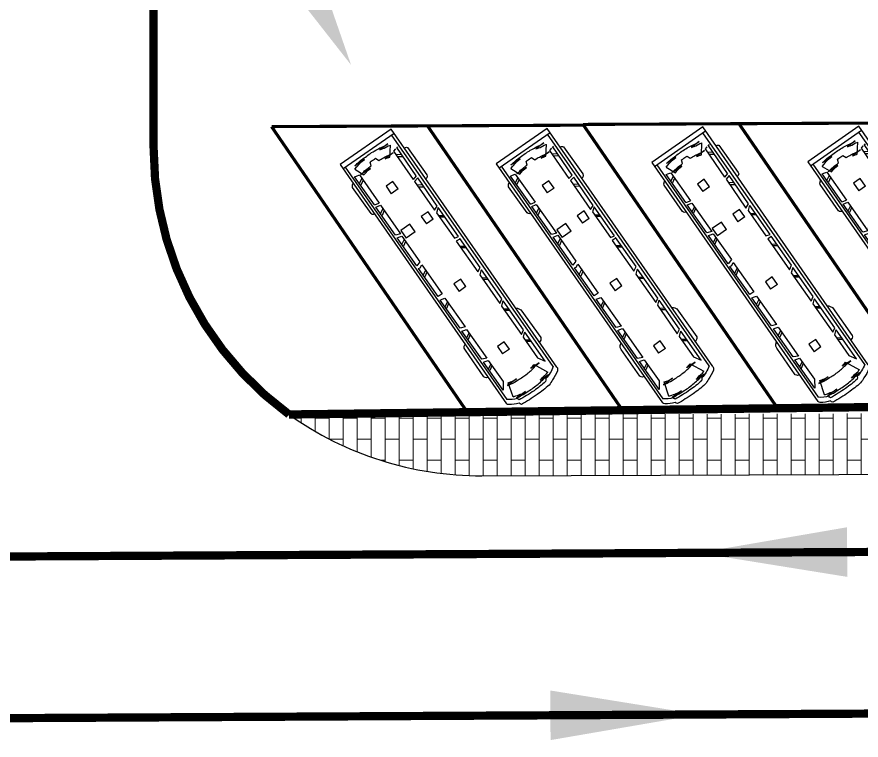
# Model space of a CAD drawing. Header units: millimetres. Extents: x -257704 to 345913, y -114363 to 98547.
# Drawn here: x 191869 to 212293, y -16424 to 1064 of the extents above; entities that cross this region are included whole.
import ezdxf

# ---------------------------------------------------------------- set-up
doc = ezdxf.new("R2010")
doc.units = ezdxf.units.MM
doc.header["$LTSCALE"] = 100
doc.header["$MEASUREMENT"] = 0
for name, color, linetype in [('01-BXAS-mat bang tong the san duong$0$A-FUR', 252, 'Continuous'), ('H_DanDuong', 1, 'Continuous'), ('H_Ranh', 6, 'Continuous'), ('VACH SON PHAN LAN', 7, 'Continuous')]:
    doc.layers.add(name, color=color, linetype=linetype)
doc.layers.add('2', color=2, linetype='Continuous', lineweight=18)
doc.layers.add('ARC_HATCH', color=8, linetype='Continuous', lineweight=0)

# ---------------------------------------------------------------- blocks, each defined once
blk = doc.blocks.new('muitenH')
at = {"layer": '2'}
blk.add_solid([(1.800000000000001, -0.2999999999999998), (0, 0), (1.800000000000001, 0.3000000000000003)], dxfattribs=at)
blk = doc.blocks.new('XE')
at = {"layer": '01-BXAS-mat bang tong the san duong$0$A-FUR'}
for p, q in [((610774.0994550973, 1198014.773549989, -5.212088733334792e-06), (610768.2489066847, 1198004.641243504, -5.212132499340223e-06)), ((610774.097405405, 1198014.549811596, -5.212089758352139e-06), (610768.409589322, 1198004.699334048, -5.212132307011172e-06)), ((610774.0020555692, 1198014.604868046, -5.212089461948245e-06), (610776.1659420816, 1198013.35649052, -5.212096183623361e-06)), ((610776.2635292388, 1198013.525064123, -5.212095455593171e-06), (610774.0994550973, 1198014.773549989, -5.212088733334792e-06)), ((610774.1788715214, 1198014.163248725, -5.212091568494761e-06), (610774.131535417, 1198013.738450954, -5.21209349460903e-06)), ((610774.1788715214, 1198014.163248725, -5.212091568494761e-06), (610774.2987727704, 1198014.132518597, -5.212091568494761e-06)), ((610774.308536293, 1198014.219721894, -5.212091369288245e-06), (610774.366740713, 1198014.198584395, -5.212091369288245e-06)), ((610774.308536293, 1198014.219721894, -5.212091369288245e-06), (610774.308536293, 1198014.219721894, -5.212091369288245e-06)), ((610774.6947033032, 1198013.984887658, -5.212092624088512e-06), (610774.308536293, 1198014.219721894, -5.212091369288245e-06)), ((610774.366740713, 1198014.198584395, -5.212091493037571e-06), (610774.4246284645, 1198014.177168576, -5.212091493037571e-06)), ((610774.366740713, 1198014.198584395, -5.212091493037571e-06), (610774.366740713, 1198014.198584395, -5.212091493037571e-06)), ((610774.4246284645, 1198014.177168576, -5.212091617917215e-06), (610774.4837928895, 1198014.150532315, -5.212091617917215e-06)), ((610774.4246284645, 1198014.177168576, -5.212091617917215e-06), (610774.4246284645, 1198014.177168576, -5.212091617917215e-06)), ((610772.8447803913, 1198012.817557183, -5.212097124429398e-06), (610773.4795715855, 1198013.933788709, -5.212092298434027e-06)), ((610773.2218600675, 1198012.84332067, -5.212097180059997e-06), (610773.9046421808, 1198014.043179434, -5.212091992704096e-06)), ((610774.0488024035, 1198013.902882499, -5.21209270247522e-06), (610773.3673867765, 1198012.707031677, -5.212097872082247e-06)), ((610773.4795715855, 1198013.933788709, -5.212092298434027e-06), (610773.5295488668, 1198013.968028382, -5.212092298434027e-06)), ((610773.5295488668, 1198013.968028382, -5.212092164457655e-06), (610773.5707915628, 1198013.977316058, -5.212092164457655e-06)), ((610773.5707915628, 1198013.977316058, -5.212092140874552e-06), (610773.644064742, 1198013.984879539, -5.212092140874552e-06)), ((610773.9046421808, 1198014.043179434, -5.212091992704096e-06), (610773.9614534015, 1198013.989974465, -5.212091992704096e-06)), ((610773.9614534015, 1198013.989974465, -5.212092262858139e-06), (610774.0488024035, 1198013.902882499, -5.212092262858139e-06)), ((610774.0867791421, 1198013.853903027, -5.212092944573545e-06), (610774.1372677675, 1198013.835413685, -5.212092944573545e-06)), ((610774.0867791421, 1198013.853903027, -5.212092944573545e-06), (610774.0867791421, 1198013.853903027, -5.212092944573545e-06)), ((610774.4789347396, 1198013.613723893, -5.212094226642794e-06), (610774.0867791421, 1198013.853903027, -5.212092944573545e-06)), ((610774.1372677675, 1198013.835413685, -5.212093052623953e-06), (610774.1878235614, 1198013.817039506, -5.212093052623953e-06)), ((610774.2987727704, 1198014.132518597, -5.21209176466333e-06), (610774.3584740718, 1198014.114212175, -5.21209176466333e-06)), ((610774.2987727704, 1198014.132518597, -5.21209176466333e-06), (610774.2987727704, 1198014.132518597, -5.21209176466333e-06)), ((610774.3584740718, 1198014.114212175, -5.212091876120442e-06), (610774.4201712547, 1198014.099063145, -5.212091876120442e-06)), ((610774.3584740718, 1198014.114212175, -5.212091876120442e-06), (610774.3584740718, 1198014.114212175, -5.212091876120442e-06)), ((610774.4201712547, 1198014.099063145, -5.212091974018966e-06), (610774.4794119046, 1198014.081025397, -5.212091974018966e-06)), ((610774.4201712547, 1198014.099063145, -5.212091974018966e-06), (610774.4201712547, 1198014.099063145, -5.212091974018966e-06)), ((610774.4794119046, 1198014.081025397, -5.212092084031779e-06), (610774.4794119046, 1198014.081025397, -5.212092084031779e-06)), ((610774.4794119046, 1198014.081025397, -5.212092084031779e-06), (610774.5392283689, 1198014.062651807, -5.212092084031779e-06)), ((610774.4837928895, 1198014.150532315, -5.212091767323747e-06), (610774.4837928895, 1198014.150532315, -5.212091767323747e-06)), ((610774.4837928895, 1198014.150532315, -5.212091767323747e-06), (610774.5401837595, 1198014.126285419, -5.212091767323747e-06)), ((610774.5392283689, 1198014.062651807, -5.212092195849966e-06), (610774.6947033032, 1198013.984887658, -5.212092195849966e-06)), ((610774.5401837595, 1198014.126285419, -5.212091904495605e-06), (610774.5956629725, 1198014.101798551, -5.212091904495605e-06)), ((610774.5956629725, 1198014.101798551, -5.212092042347743e-06), (610774.7508697044, 1198014.016165215, -5.212092042347743e-06)), ((610774.5956629725, 1198014.101798551, -5.212092042347743e-06), (610774.5956629725, 1198014.101798551, -5.212092042347743e-06)), ((610774.6947033032, 1198013.984887658, -5.212092624088512e-06), (610774.6947033032, 1198013.984887658, -5.212092624088512e-06)), ((610774.7508697044, 1198014.016165215, -5.212092506547185e-06), (610774.8053798559, 1198013.988693759, -5.212092506547185e-06)), ((610774.7508697044, 1198014.016165215, -5.212092506547185e-06), (610774.7508697044, 1198014.016165215, -5.212092506547185e-06)), ((610774.8053798559, 1198013.988693759, -5.212092657638706e-06), (610774.8629994052, 1198013.959408753, -5.212092657638706e-06)), ((610774.8053798559, 1198013.988693759, -5.212092657638706e-06), (610774.8053798559, 1198013.988693759, -5.212092657638706e-06)), ((610774.8629994052, 1198013.959408753, -5.212092818479247e-06), (610774.9155136753, 1198013.928779905, -5.212092818479247e-06)), ((610774.8629994052, 1198013.959408753, -5.212092818479247e-06), (610774.8629994052, 1198013.959408753, -5.212092818479247e-06)), ((610774.9155136753, 1198013.928779905, -5.212092983129356e-06), (610774.9692945015, 1198013.901116472, -5.212092983129356e-06)), ((610774.9155136753, 1198013.928779905, -5.212092983129356e-06), (610774.9155136753, 1198013.928779905, -5.212092983129356e-06)), ((610774.9692945015, 1198013.901116472, -5.2120931347651e-06), (610774.9692945015, 1198013.901116472, -5.2120931347651e-06)), ((610774.9692945015, 1198013.901116472, -5.2120931347651e-06), (610775.0196209128, 1198013.868059558, -5.2120931347651e-06)), ((610775.0196209128, 1198013.868059558, -5.212093309540974e-06), (610775.072250346, 1198013.837363542, -5.212093309540974e-06)), ((610775.072250346, 1198013.837363542, -5.212093474552157e-06), (610775.1261084581, 1198013.801629415, -5.212093474552157e-06)), ((610775.072250346, 1198013.837363542, -5.212093474552157e-06), (610775.072250346, 1198013.837363542, -5.212093474552157e-06)), ((610770.4455600331, 1198003.431813425, -5.212139057520153e-06), (610776.2635292388, 1198013.525064123, -5.212095455593171e-06)), ((610773.9189286854, 1198013.677825521, -5.212093674633662e-06), (610773.7072303715, 1198013.669074017, -5.212093674633662e-06)), ((610773.7399667458, 1198013.749716793, -5.212093262501897e-06), (610773.9593530477, 1198013.748545485, -5.212093262501897e-06)), ((610774.131535417, 1198013.738450954, -5.21209349460903e-06), (610774.2240956604, 1198013.714561428, -5.21209349460903e-06)), ((610774.1878235614, 1198013.817039506, -5.21209316017723e-06), (610774.2380435126, 1198013.798089513, -5.21209316017723e-06)), ((610774.1878235614, 1198013.817039506, -5.21209316017723e-06), (610774.1878235614, 1198013.817039506, -5.21209316017723e-06)), ((610774.2240956604, 1198013.714561428, -5.212093646810133e-06), (610774.2761963301, 1198013.698835995, -5.212093646810133e-06)), ((610774.2240956604, 1198013.714561428, -5.212093646810133e-06), (610774.2240956604, 1198013.714561428, -5.212093646810133e-06)), ((610774.2380435126, 1198013.798089513, -5.212093270216161e-06), (610774.2884841436, 1198013.779782502, -5.212093270216161e-06)), ((610774.2380435126, 1198013.798089513, -5.212093270216161e-06), (610774.2380435126, 1198013.798089513, -5.212093270216161e-06)), ((610774.2761963301, 1198013.698835995, -5.212093742929402e-06), (610774.3296403701, 1198013.685413819, -5.212093742929402e-06)), ((610774.2884841436, 1198013.779782502, -5.212093377408364e-06), (610774.2884841436, 1198013.779782502, -5.212093377408364e-06)), ((610774.2884841436, 1198013.779782502, -5.212093377408364e-06), (610774.3401246335, 1198013.756917207, -5.212093377408364e-06)), ((610774.3296403701, 1198013.685413819, -5.212093829106054e-06), (610774.3296403701, 1198013.685413819, -5.212093829106054e-06)), ((610774.3296403701, 1198013.685413819, -5.212093829106054e-06), (610774.4789347396, 1198013.613723893, -5.212093829106054e-06)), ((610774.3401246335, 1198013.756917207, -5.212093506055706e-06), (610774.3883390574, 1198013.735587143, -5.212093506055706e-06)), ((610774.3883390574, 1198013.735587143, -5.212093626084347e-06), (610774.5348699897, 1198013.658100725, -5.212093626084347e-06)), ((610774.3883390574, 1198013.735587143, -5.212093626084347e-06), (610774.3883390574, 1198013.735587143, -5.212093626084347e-06)), ((610774.4789347396, 1198013.613723893, -5.212094226642794e-06), (610774.4789347396, 1198013.613723893, -5.212094226642794e-06)), ((610774.5348699897, 1198013.658100725, -5.212094048927665e-06), (610774.5348699897, 1198013.658100725, -5.212094048927665e-06)), ((610774.5348699897, 1198013.658100725, -5.212094048927665e-06), (610774.5848984352, 1198013.632471521, -5.212094048927665e-06)), ((610774.5848984352, 1198013.632471521, -5.212094189506148e-06), (610774.7025980407, 1198013.730703199, -5.212094189506148e-06)), ((610774.5848984352, 1198013.632471521, -5.212094189506148e-06), (610774.5848984352, 1198013.632471521, -5.212094189506148e-06)), ((610774.7025980407, 1198013.730703199, -5.212093793300291e-06), (610774.7526936547, 1198013.705189159, -5.212093793300291e-06)), ((610774.7526936547, 1198013.705189159, -5.212093933381643e-06), (610774.7984133154, 1198013.678523254, -5.212093933381643e-06)), ((610774.7526936547, 1198013.705189159, -5.212093933381643e-06), (610774.7526936547, 1198013.705189159, -5.212093933381643e-06)), ((610774.7984133154, 1198013.678523254, -5.212094076728338e-06), (610774.8452843691, 1198013.654889932, -5.212094076728338e-06)), ((610774.7984133154, 1198013.678523254, -5.212094076728338e-06), (610774.7984133154, 1198013.678523254, -5.212094076728338e-06)), ((610774.8452843691, 1198013.654889932, -5.212094206699595e-06), (610774.888816171, 1198013.625795962, -5.212094206699595e-06)), ((610774.888816171, 1198013.625795962, -5.212094360172056e-06), (610774.888816171, 1198013.625795962, -5.212094360172056e-06)), ((610774.888816171, 1198013.625795962, -5.212094360172056e-06), (610774.9345358317, 1198013.599130057, -5.212094360172056e-06)), ((610774.9345358317, 1198013.599130057, -5.212094503518751e-06), (610774.9108091309, 1198013.446088862, -5.212094503518751e-06)), ((610774.9345358317, 1198013.599130057, -5.212094503518751e-06), (610774.9345358317, 1198013.599130057, -5.212094503518751e-06)), ((610775.1261084581, 1198013.801629415, -5.212093663232024e-06), (610775.1767420099, 1198013.767776008, -5.212093663232024e-06)), ((610775.1261084581, 1198013.801629415, -5.212093663232024e-06), (610775.1261084581, 1198013.801629415, -5.212093663232024e-06)), ((610775.1767420099, 1198013.767776008, -5.212093841801795e-06), (610775.1767420099, 1198013.767776008, -5.212093841801795e-06)), ((610775.1767420099, 1198013.767776008, -5.212093841801795e-06), (610775.2307152852, 1198013.731974713, -5.212093841801795e-06)), ((610775.2307152852, 1198013.731974713, -5.212094030842735e-06), (610775.2307152852, 1198013.731974713, -5.212094030842735e-06)), ((610775.2307152852, 1198013.731974713, -5.212094030842735e-06), (610775.2793433095, 1198013.695741234, -5.212094030842735e-06)), ((610775.2793433095, 1198013.695741234, -5.212094219402216e-06), (610775.2793433095, 1198013.695741234, -5.212094219402216e-06)), ((610775.2793433095, 1198013.695741234, -5.212094219402216e-06), (610775.3280961429, 1198013.658663266, -5.212094219402216e-06)), ((610775.6731368072, 1198013.401541178, -5.212095749941496e-06), (610775.320633441, 1198013.587219134, -5.212094736062709e-06)), ((610775.320633441, 1198013.587219134, -5.212094736062709e-06), (610775.3655000286, 1198013.544536534, -5.212094736062709e-06)), ((610775.3280961429, 1198013.658663266, -5.21209441189165e-06), (610775.3805245421, 1198013.620213226, -5.21209441189165e-06)), ((610775.3655000286, 1198013.544536534, -5.212094952461515e-06), (610775.4089465492, 1198013.498360701, -5.212094952461515e-06)), ((610775.3655000286, 1198013.544536534, -5.212094952461515e-06), (610775.3655000286, 1198013.544536534, -5.212094952461515e-06)), ((610775.3805245421, 1198013.620213226, -5.212094612366599e-06), (610775.3805245421, 1198013.620213226, -5.212094612366599e-06)), ((610775.3805245421, 1198013.620213226, -5.212094612366599e-06), (610775.427665331, 1198013.58037135, -5.212094612366599e-06)), ((610775.4089465492, 1198013.498360701, -5.212095184224283e-06), (610775.454388951, 1198013.455342259, -5.212095184224283e-06)), ((610775.4089465492, 1198013.498360701, -5.212095184224283e-06), (610775.4089465492, 1198013.498360701, -5.212095184224283e-06)), ((610775.427665331, 1198013.58037135, -5.212094816787173e-06), (610775.4746046144, 1198013.540183985, -5.212094816787173e-06)), ((610775.427665331, 1198013.58037135, -5.212094816787173e-06), (610775.427665331, 1198013.58037135, -5.212094816787173e-06)), ((610775.4746046144, 1198013.540183985, -5.212095022699139e-06), (610775.5219277348, 1198013.500390103, -5.212095022699139e-06)), ((610775.4746046144, 1198013.540183985, -5.212095022699139e-06), (610775.4746046144, 1198013.540183985, -5.212095022699139e-06)), ((610775.5219277348, 1198013.500390103, -5.212095226983657e-06), (610775.6731368072, 1198013.401541178, -5.212095226983657e-06)), ((610775.5219277348, 1198013.500390103, -5.212095226983657e-06), (610775.5219277348, 1198013.500390103, -5.212095226983657e-06)), ((610770.399424465, 1198003.570729565, -5.212138399253568e-06), (610776.0532399601, 1198013.42152663, -5.212095833460836e-06)), ((610774.9108091309, 1198013.446088862, -5.212095194361644e-06), (610774.9108091309, 1198013.446088862, -5.212095194361644e-06)), ((610774.9108091309, 1198013.446088862, -5.212095194361644e-06), (610774.9549167472, 1198013.416659049, -5.212095194361644e-06)), ((610774.9549167472, 1198013.416659049, -5.212095349639479e-06), (610775.001855441, 1198013.385732354, -5.212095349639479e-06)), ((610775.001855441, 1198013.385732354, -5.212095513085978e-06), (610775.001855441, 1198013.385732354, -5.212095513085978e-06)), ((610775.001855441, 1198013.385732354, -5.212095513085978e-06), (610775.0443510129, 1198013.353538632, -5.212095513085978e-06)), ((610775.0443510129, 1198013.353538632, -5.212095680294953e-06), (610775.0866546074, 1198013.322074236, -5.212095680294953e-06)), ((610775.0443510129, 1198013.353538632, -5.212095680294953e-06), (610775.0443510129, 1198013.353538632, -5.212095680294953e-06)), ((610775.0803438881, 1198013.244402017, -5.212096197332191e-06), (610775.1183391694, 1198013.204492383, -5.212096197332191e-06)), ((610775.0803438881, 1198013.244402017, -5.212096197332191e-06), (610775.0803438881, 1198013.244402017, -5.212096197332191e-06)), ((610775.4394788244, 1198013.053158484, -5.212097239788205e-06), (610775.0803438881, 1198013.244402017, -5.212096197332191e-06)), ((610775.0866546074, 1198013.322074236, -5.212095844071104e-06), (610775.0866546074, 1198013.322074236, -5.212095844071104e-06)), ((610775.0866546074, 1198013.322074236, -5.212095844071104e-06), (610775.131866094, 1198013.288450801, -5.212095844071104e-06)), ((610775.1183391694, 1198013.204492383, -5.21209639784893e-06), (610775.1183391694, 1198013.204492383, -5.21209639784893e-06)), ((610775.1183391694, 1198013.204492383, -5.21209639784893e-06), (610775.1575626583, 1198013.166953176, -5.21209639784893e-06)), ((610775.131866094, 1198013.288450801, -5.212096019087668e-06), (610775.1727496216, 1198013.253493171, -5.212096019087668e-06)), ((610775.1575626583, 1198013.166953176, -5.212096588061978e-06), (610775.1955579396, 1198013.127043543, -5.212096588061978e-06)), ((610775.1727496216, 1198013.253493171, -5.212096198227783e-06), (610775.1727496216, 1198013.253493171, -5.212096198227783e-06)), ((610775.1727496216, 1198013.253493171, -5.212096198227783e-06), (610775.2139689917, 1198013.219111355, -5.212096198227783e-06)), ((610775.2139689917, 1198013.219111355, -5.212096374882242e-06), (610775.2548525193, 1198013.184153725, -5.212096374882242e-06)), ((610775.2139689917, 1198013.219111355, -5.212096374882242e-06), (610775.2139689917, 1198013.219111355, -5.212096374882242e-06)), ((610775.2240423431, 1198013.098082968, -5.212096934505173e-06), (610775.6645062504, 1198013.284167887, -5.212096934505173e-06)), ((610775.2548525193, 1198013.184153725, -5.212096554022356e-06), (610775.2958032154, 1198013.149311257, -5.212096554022356e-06)), ((610775.2548525193, 1198013.184153725, -5.212096554022356e-06), (610775.2548525193, 1198013.184153725, -5.212096554022356e-06)), ((610775.2958032154, 1198013.149311257, -5.212096732665339e-06), (610775.4394788244, 1198013.053158484, -5.212096732665339e-06)), ((610775.4547901753, 1198013.456037122, -5.212095399427038e-06), (610775.6023049793, 1198013.35085424, -5.212095399427038e-06)), ((610775.6023049793, 1198013.35085424, -5.212095949727072e-06), (610775.6458666627, 1198013.304611238, -5.212095949727072e-06)), ((610775.6454654384, 1198013.303916375, -5.212096184852341e-06), (610775.6645062504, 1198013.284167887, -5.212096184852341e-06)), ((610775.6454654384, 1198013.303916375, -5.212096184852341e-06), (610775.6454654384, 1198013.303916375, -5.212096184852341e-06)), ((610775.6731368072, 1198013.401541178, -5.212095749941496e-06), (610775.6731368072, 1198013.401541178, -5.212095749941496e-06)), ((610772.8350002472, 1198012.765254371, -5.212097359759168e-06), (610772.8447803913, 1198012.817557183, -5.212097359759168e-06)), ((610773.2218600675, 1198012.84332067, -5.212097180059997e-06), (610773.3673867765, 1198012.707031677, -5.212097180059997e-06)), ((610775.5034890352, 1198013.063817574, -5.212097220408411e-06), (610774.8084438414, 1198011.875836672, -5.212102347646655e-06)), ((610774.9903455727, 1198011.823021593, -5.212102673658479e-06), (610775.6881788144, 1198013.014189606, -5.212097533090421e-06)), ((610775.195959164, 1198013.127738405, -5.212096785577291e-06), (610775.2244435675, 1198013.09877783, -5.212096785577291e-06)), ((610775.3734989003, 1198012.838827817, -5.212098192204962e-06), (610775.4628650224, 1198012.656195219, -5.212098192204962e-06)), ((610775.5163422222, 1198012.724861926, -5.212098780627093e-06), (610775.4145388636, 1198012.909192323, -5.212098780627093e-06)), ((610775.4394788244, 1198013.053158484, -5.212097239788205e-06), (610775.4394788244, 1198013.053158484, -5.212097239788205e-06)), ((610775.6136985527, 1198013.036794343, -5.212097395112594e-06), (610775.5034890352, 1198013.063817574, -5.212097395112594e-06)), ((610775.7281765676, 1198012.99132642, -5.212097656362754e-06), (610775.6536963059, 1198013.013931157, -5.212097656362754e-06)), ((610772.4801267529, 1198011.558745492, -5.212102728720052e-06), (610773.1629088662, 1198012.758604256, -5.21209754136415e-06)), ((610773.3090334934, 1198012.621755299, -5.212098236229678e-06), (610772.6128986325, 1198011.399879295, -5.212103518393202e-06)), ((610772.8512320135, 1198012.715742592, -5.212097594277644e-06), (610772.8350002472, 1198012.765254371, -5.212097594277644e-06)), ((610772.883619929, 1198012.667898742, -5.212097828593019e-06), (610772.8512320135, 1198012.715742592, -5.212097828593019e-06)), ((610772.9982334313, 1198012.465141614, -5.212098811161951e-06), (610773.2176197331, 1198012.463970306, -5.212098811161951e-06)), ((610773.1629088662, 1198012.758604256, -5.21209754136415e-06), (610773.3090334934, 1198012.621755299, -5.21209754136415e-06)), ((610774.097781195, 1198012.739559786, -5.212098059511926e-06), (610773.9149608373, 1198012.422941281, -5.212099427130172e-06)), ((610774.3873916724, 1198012.572334276, -5.212098959793219e-06), (610774.097781195, 1198012.739559786, -5.212098959793219e-06)), ((610774.2045713149, 1198012.255715771, -5.212100327411465e-06), (610774.3873916724, 1198012.572334276, -5.212098959793219e-06)), ((610775.8754970588, 1198012.621097397, -5.212099421953588e-06), (610775.2142332497, 1198011.454853859, -5.212104465081749e-06)), ((610775.8077971276, 1198012.737191234, -5.212098858402107e-06), (610775.8419061189, 1198012.698805883, -5.212098858402107e-06)), ((610775.8419061189, 1198012.698805883, -5.212099050138263e-06), (610775.8651669336, 1198012.657561258, -5.212099050138263e-06)), ((610775.8651669336, 1198012.657561258, -5.212099249986556e-06), (610775.8754970588, 1198012.621097397, -5.212099249986556e-06)), ((610773.1771953709, 1198012.393250343, -5.212099223293716e-06), (610772.965497057, 1198012.384498838, -5.212099223293716e-06)), ((610774.2045713149, 1198012.255715771, -5.212100327411465e-06), (610773.9149608373, 1198012.422941281, -5.212100327411465e-06)), ((610774.7637598899, 1198011.782667413, -5.212102754286483e-06), (610774.0535333323, 1198010.56892817, -5.212107992644649e-06)), ((610774.9464454998, 1198011.729614427, -5.212103081750476e-06), (610774.7637598899, 1198011.782667413, -5.212103081750476e-06)), ((610774.9903455727, 1198011.823021593, -5.212102673658479e-06), (610774.8084438414, 1198011.875836672, -5.212102673658479e-06)), ((610771.7275939039, 1198010.255467076, -5.212108358167828e-06), (610772.4103760172, 1198011.45532584, -5.212103170811928e-06)), ((610772.4103760172, 1198011.45532584, -5.212103170811928e-06), (610772.4671872378, 1198011.402120871, -5.212103170811928e-06)), ((610772.6128986325, 1198011.399879295, -5.212103518393202e-06), (610772.4801267529, 1198011.558745492, -5.212103518393202e-06)), ((610774.2486122582, 1198010.538446415, -5.212108222318534e-06), (610774.9464454998, 1198011.729614427, -5.212103081750476e-06)), ((610774.6317655856, 1198011.554252638, -5.212103740865016e-06), (610774.7211317078, 1198011.37162004, -5.212103740865016e-06)), ((610774.7746089078, 1198011.440286747, -5.212104329287147e-06), (610774.672805549, 1198011.624617144, -5.212104329287147e-06)), ((610775.2142332497, 1198011.454853859, -5.212104465081749e-06), (610775.1719439564, 1198011.410691374, -5.212104465081749e-06)), ((610772.5545362398, 1198011.315028904, -5.212103880583051e-06), (610771.9272575922, 1198010.21244785, -5.212108647445622e-06)), ((610772.2457005822, 1198011.161863198, -5.212104440609729e-06), (610772.465086884, 1198011.16069189, -5.212104440609729e-06)), ((610772.4671872378, 1198011.402120871, -5.212103440965971e-06), (610772.5545362398, 1198011.315028904, -5.212103440965971e-06)), ((610772.7351414964, 1198011.441005905, -5.21210338613874e-06), (610772.5523211389, 1198011.124387399, -5.212104753756986e-06)), ((610772.9395187992, 1198010.900813559, -5.212105957397182e-06), (610772.5523211389, 1198011.124387399, -5.212104753756986e-06)), ((610773.1223391566, 1198011.217432065, -5.212104589778936e-06), (610772.7351414964, 1198011.441005905, -5.21210338613874e-06)), ((610772.9395187992, 1198010.900813559, -5.212105957397182e-06), (610773.1223391566, 1198011.217432065, -5.212104589778936e-06)), ((610775.1021599902, 1198011.403590426, -5.212104648505522e-06), (610775.047939543, 1198011.417537976, -5.212104648505522e-06)), ((610775.1719439564, 1198011.410691374, -5.212104648102469e-06), (610775.1021599902, 1198011.403590426, -5.212104648102469e-06)), ((610772.4246625218, 1198011.089971927, -5.212104852741494e-06), (610772.2129642079, 1198011.081220422, -5.212104852741494e-06)), ((610773.6001964444, 1198010.941509973, -5.212106075243069e-06), (610773.4173760869, 1198010.624891468, -5.212107442861316e-06)), ((610773.889806922, 1198010.774284463, -5.212106975524363e-06), (610773.6001964444, 1198010.941509973, -5.212106975524363e-06)), ((610773.7069865644, 1198010.457665958, -5.212108343142609e-06), (610773.889806922, 1198010.774284463, -5.212106975524363e-06)), ((610773.9993537441, 1198010.446407322, -5.212108529501548e-06), (610773.3805281636, 1198009.365867923, -5.212113199186609e-06)), ((610773.7069865644, 1198010.457665958, -5.212108343142609e-06), (610773.4173760869, 1198010.624891468, -5.212108343142609e-06)), ((610773.5070346418, 1198009.235343741, -5.212113856008955e-06), (610774.2138986122, 1198010.471959265, -5.212108511201045e-06)), ((610774.1686230632, 1198010.477108294, -5.212108466725559e-06), (610773.9993537441, 1198010.446407322, -5.212108466725559e-06)), ((610774.0535333323, 1198010.56892817, -5.212107992644649e-06), (610774.2486122582, 1198010.538446415, -5.212107992644649e-06)), ((610774.2138986122, 1198010.471959265, -5.212108511201045e-06), (610774.1686230632, 1198010.477108294, -5.212108511201045e-06)), ((610770.9750610548, 1198008.95218866, -5.212113987615606e-06), (610771.6578431681, 1198010.152047424, -5.212108800259706e-06)), ((610771.8521722474, 1198010.098635716, -5.212109134734311e-06), (610771.1412788387, 1198008.851245949, -5.212114527091078e-06)), ((610771.6578431681, 1198010.152047424, -5.212108800259706e-06), (610771.7146543887, 1198010.098842455, -5.212108800259706e-06)), ((610771.7146543887, 1198010.098842455, -5.212109070413748e-06), (610771.8521722474, 1198010.098635716, -5.212109070413748e-06)), ((610771.9272575922, 1198010.21244785, -5.212108647445622e-06), (610771.7275939039, 1198010.255467076, -5.212108647445622e-06)), ((610773.9809457818, 1198010.064422457, -5.212110272626414e-06), (610773.8911805326, 1198010.257164868, -5.212110272626414e-06)), ((610773.9300170311, 1198010.32510696, -5.212109053776978e-06), (610774.0177344052, 1198010.151348448, -5.212109053776978e-06)), ((610771.6721296727, 1198009.786693511, -5.212110482189271e-06), (610771.4604313588, 1198009.777942006, -5.212110482189271e-06)), ((610771.4931677332, 1198009.858584782, -5.212110070057506e-06), (610771.7125540349, 1198009.857413474, -5.212110070057506e-06)), ((610773.3053512278, 1198009.244495005, -5.212113721103387e-06), (610772.5527420297, 1198007.932261665, -5.212119391579164e-06)), ((610772.7545017927, 1198007.932065325, -5.212119485456733e-06), (610773.4613657631, 1198009.168680849, -5.212114140648823e-06)), ((610773.4160902142, 1198009.173829878, -5.212114096173337e-06), (610773.3053512278, 1198009.244495005, -5.212114096173337e-06)), ((610773.3805281636, 1198009.365867923, -5.212113199186609e-06), (610773.5070346418, 1198009.235343741, -5.212113199186609e-06)), ((610773.4613657631, 1198009.168680849, -5.212114140648823e-06), (610773.4160902142, 1198009.173829878, -5.212114140648823e-06)), ((610770.2058052536, 1198007.619948502, -5.212119742162223e-06), (610770.8885873668, 1198008.819807266, -5.212114554806323e-06)), ((610770.8885873668, 1198008.819807266, -5.212114554806323e-06), (610770.9453985875, 1198008.766602297, -5.212114554806323e-06)), ((610770.9453985875, 1198008.766602297, -5.212114824960365e-06), (610771.0327475895, 1198008.67951033, -5.212114824960365e-06)), ((610771.1412788387, 1198008.851245949, -5.212114527091078e-06), (610770.9750610548, 1198008.95218866, -5.212114527091078e-06)), ((610773.2284129328, 1198008.761144041, -5.212115902074192e-06), (610773.1386476835, 1198008.953886452, -5.212115902074192e-06)), ((610773.1774841821, 1198009.021828544, -5.212114683224755e-06), (610773.2652015563, 1198008.848070032, -5.212114683224755e-06)), ((610771.0327475895, 1198008.67951033, -5.212115264577446e-06), (610770.3385771331, 1198007.461082305, -5.212120531835374e-06)), ((610770.9028738715, 1198008.454453353, -5.212116236735888e-06), (610770.6911755576, 1198008.445701848, -5.212116236735888e-06)), ((610770.7239119319, 1198008.526344624, -5.212115824604123e-06), (610770.9432982337, 1198008.525173316, -5.212115824604123e-06)), ((610771.70639903, 1198008.598030598, -5.212115948645974e-06), (610771.5235786727, 1198008.281412093, -5.21211731626422e-06)), ((610771.9960095076, 1198008.430805088, -5.212116848927267e-06), (610771.70639903, 1198008.598030598, -5.212116848927267e-06)), ((610771.8131891501, 1198008.114186583, -5.212118216545513e-06), (610771.9960095076, 1198008.430805088, -5.212116848927267e-06)), ((610771.8131891501, 1198008.114186583, -5.212118216545513e-06), (610771.5235786727, 1198008.281412093, -5.212118216545513e-06)), ((610772.4775650938, 1198007.810888748, -5.212119913495942e-06), (610771.7834862284, 1198006.600021507, -5.212125146125781e-06)), ((610771.9852459915, 1198006.599825166, -5.212125240003349e-06), (610772.6921099619, 1198007.836440691, -5.21211989519544e-06)), ((610772.6468344128, 1198007.841589719, -5.212119850719954e-06), (610772.4775650938, 1198007.810888748, -5.212119850719954e-06)), ((610772.5527420297, 1198007.932261665, -5.212119391579164e-06), (610772.7545017927, 1198007.932065325, -5.212119391579164e-06)), ((610772.6921099619, 1198007.836440691, -5.21211989519544e-06), (610772.6468344128, 1198007.841589719, -5.21211989519544e-06)), ((610769.4449109284, 1198006.302189215, -5.21212543415942e-06), (610770.1276930416, 1198007.502047979, -5.21212024680352e-06)), ((610770.1276930416, 1198007.502047979, -5.21212024680352e-06), (610770.1845042623, 1198007.44884301, -5.21212024680352e-06)), ((610770.1845042623, 1198007.44884301, -5.212120516957562e-06), (610770.2718532643, 1198007.361751043, -5.212120516957562e-06)), ((610770.3385771331, 1198007.461082305, -5.212120531835374e-06), (610770.2058052536, 1198007.619948502, -5.212120531835374e-06)), ((610772.4591571315, 1198007.428903882, -5.212121656620809e-06), (610772.3693918823, 1198007.621646293, -5.212121656620809e-06)), ((610772.4082283808, 1198007.689588386, -5.212120437771372e-06), (610772.4959457549, 1198007.515829874, -5.212120437771372e-06)), ((610768.8377490727, 1198005.920039695, -5.212126906723021e-06), (610769.4891936638, 1198007.048695911, -5.212122031428113e-06)), ((610769.4891936638, 1198007.048695911, -5.212122031428113e-06), (610769.544848218, 1198007.121613092, -5.212122031428113e-06)), ((610769.544848218, 1198007.121613092, -5.21212172271065e-06), (610769.6190512115, 1198007.156593549, -5.21212172271065e-06)), ((610770.2718532643, 1198007.361751043, -5.212120956574643e-06), (610769.5693213318, 1198006.128842147, -5.212126286381991e-06)), ((610769.6190512115, 1198007.156593549, -5.212121596501347e-06), (610769.7065623163, 1198007.165692935, -5.212121596501347e-06)), ((610770.1419795463, 1198007.136694066, -5.212121928733086e-06), (610769.9302812325, 1198007.127942561, -5.212121928733086e-06)), ((610769.9630176066, 1198007.208585337, -5.21212151660132e-06), (610770.1824039086, 1198007.207414029, -5.21212151660132e-06)), ((610771.7166707686, 1198006.493129461, -5.21212560549314e-06), (610771.0225919032, 1198005.28226222, -5.212130838122979e-06)), ((610771.2243516663, 1198005.282065879, -5.212130932000547e-06), (610771.9312156368, 1198006.518681404, -5.212125587192637e-06)), ((610771.6473340556, 1198006.371829099, -5.212126129768569e-06), (610771.7350514297, 1198006.198070587, -5.212126129768569e-06)), ((610771.8859400877, 1198006.523830432, -5.212125542717151e-06), (610771.7166707686, 1198006.493129461, -5.212125542717151e-06)), ((610771.7834862284, 1198006.600021507, -5.212125146125781e-06), (610771.9852459915, 1198006.599825166, -5.212125146125781e-06)), ((610771.9312156368, 1198006.518681404, -5.212125587192637e-06), (610771.8859400877, 1198006.523830432, -5.212125587192637e-06)), ((610768.6840166032, 1198004.984429928, -5.212131126156617e-06), (610769.3667987165, 1198006.184288692, -5.212125938800717e-06)), ((610769.5109589392, 1198006.043991756, -5.21212664857184e-06), (610769.000740957, 1198005.144142899, -5.212130539742534e-06)), ((610769.3667987165, 1198006.184288692, -5.212125938800717e-06), (610769.4236099372, 1198006.131083723, -5.212125938800717e-06)), ((610769.4236099372, 1198006.131083723, -5.212126208954759e-06), (610769.5109589392, 1198006.043991756, -5.212126208954759e-06)), ((610769.5693213318, 1198006.128842147, -5.212126286381991e-06), (610769.4449109284, 1198006.302189215, -5.212126286381991e-06)), ((610771.6982628063, 1198006.111144595, -5.212127348618006e-06), (610771.6084975571, 1198006.303887006, -5.212127348618006e-06)), ((610768.8415442058, 1198005.860591346, -5.212127181074865e-06), (610768.8377490727, 1198005.920039695, -5.212127181074865e-06)), ((610768.8533439279, 1198005.808698959, -5.212127424467295e-06), (610768.8415442058, 1198005.860591346, -5.212127424467295e-06)), ((610768.8972580584, 1198005.764094623, -5.212127649239387e-06), (610768.8533439279, 1198005.808698959, -5.212127649239387e-06)), ((610769.3810852212, 1198005.818934779, -5.212127620730282e-06), (610769.1693869072, 1198005.810183274, -5.212127620730282e-06)), ((610769.2021232815, 1198005.89082605, -5.212127208598518e-06), (610769.4215095834, 1198005.889654742, -5.212127208598518e-06)), ((610770.1762489036, 1198005.948031153, -5.212127395189789e-06), (610769.9934285461, 1198005.631412647, -5.212128762808034e-06)), ((610770.4658593811, 1198005.780805643, -5.212128295471082e-06), (610770.1762489036, 1198005.948031153, -5.212128295471082e-06)), ((610770.2830390236, 1198005.464187138, -5.212129663089327e-06), (610770.4658593811, 1198005.780805643, -5.212128295471082e-06)), ((610771.9177524521, 1198005.720307065, -5.212129241967839e-06), (610771.2414026031, 1198004.518000047, -5.212134443514502e-06)), ((610771.886825012, 1198005.926253813, -5.212128283337938e-06), (610771.912796202, 1198005.873631873, -5.212128283337938e-06)), ((610771.912796202, 1198005.873631873, -5.212128536606421e-06), (610771.9163930004, 1198005.814911147, -5.212128536606421e-06)), ((610771.9163930004, 1198005.814911147, -5.212128807530322e-06), (610771.9177524521, 1198005.720307065, -5.212128807530322e-06)), ((610770.2830390236, 1198005.464187138, -5.212129663089327e-06), (610769.9934285461, 1198005.631412647, -5.212129663089327e-06)), ((610769.000740957, 1198005.144142899, -5.212130539742534e-06), (610768.6840166032, 1198004.984429928, -5.212130539742534e-06)), ((610770.9557764435, 1198005.175370174, -5.212131297490336e-06), (610770.4540115284, 1198004.297562973, -5.212135091483521e-06)), ((610770.4634573412, 1198003.964306592, -5.212136623997744e-06), (610771.1703213116, 1198005.200922117, -5.212131279189834e-06)), ((610770.8864397304, 1198005.054069811, -5.212131821765766e-06), (610770.9741571045, 1198004.8803113, -5.212131821765766e-06)), ((610771.1250457625, 1198005.206071145, -5.212131234714349e-06), (610770.9557764435, 1198005.175370174, -5.212131234714349e-06)), ((610771.0225919032, 1198005.28226222, -5.212130838122979e-06), (610771.2243516663, 1198005.282065879, -5.212130838122979e-06)), ((610771.1703213116, 1198005.200922117, -5.212131279189834e-06), (610771.1250457625, 1198005.206071145, -5.212131279189834e-06)), ((610768.6087733231, 1198004.516641584, -5.212133236545479e-06), (610769.0463516851, 1198004.931645768, -5.21213153517602e-06)), ((610768.9239872751, 1198004.912691738, -5.212131565701163e-06), (610768.965240466, 1198004.878207955, -5.212131565701163e-06)), ((610769.3280448972, 1198004.693125195, -5.212132758735329e-06), (610768.9239872751, 1198004.912691738, -5.212131565701163e-06)), ((610768.9239872751, 1198004.912691738, -5.212131565701163e-06), (610768.9239872751, 1198004.912691738, -5.212131565701163e-06)), ((610768.965240466, 1198004.878207955, -5.212131742838783e-06), (610769.0064274957, 1198004.843608427, -5.212131742838783e-06)), ((610769.0064274957, 1198004.843608427, -5.212131920476666e-06), (610769.0479453305, 1198004.809587622, -5.212131920476666e-06)), ((610769.0064274957, 1198004.843608427, -5.212131920476666e-06), (610769.0064274957, 1198004.843608427, -5.212131920476666e-06)), ((610769.0463516851, 1198004.931645768, -5.21213153517602e-06), (610769.1133140923, 1198004.86342448, -5.21213153517602e-06)), ((610769.0463516851, 1198004.931645768, -5.21213153517602e-06), (610769.0463516851, 1198004.931645768, -5.21213153517602e-06)), ((610769.0479453305, 1198004.809587622, -5.212132095613235e-06), (610769.0479453305, 1198004.809587622, -5.212132095613235e-06)), ((610769.0479453305, 1198004.809587622, -5.212132095613235e-06), (610769.0890166156, 1198004.775054256, -5.212132095613235e-06)), ((610769.0890166156, 1198004.775054256, -5.212132272894395e-06), (610769.0890166156, 1198004.775054256, -5.212132272894395e-06)), ((610769.0890166156, 1198004.775054256, -5.212132272894395e-06), (610769.1346355415, 1198004.74176048, -5.212132272894395e-06)), ((610769.1133140923, 1198004.86342448, -5.212131878866016e-06), (610769.1133140923, 1198004.86342448, -5.212131878866016e-06)), ((610769.1133140923, 1198004.86342448, -5.212131878866016e-06), (610769.1529794195, 1198004.826162826, -5.212131878866016e-06)), ((610769.1346355415, 1198004.74176048, -5.212132446587055e-06), (610769.1772121002, 1198004.710666445, -5.212132446587055e-06)), ((610769.1529794195, 1198004.826162826, -5.212132068009943e-06), (610769.1913215268, 1198004.78658628, -5.212132068009943e-06)), ((610769.1772121002, 1198004.710666445, -5.212132608790688e-06), (610769.1772121002, 1198004.710666445, -5.212132608790688e-06)), ((610769.1772121002, 1198004.710666445, -5.212132608790688e-06), (610769.3175741765, 1198004.622496458, -5.212132608790688e-06)), ((610769.1913215268, 1198004.78658628, -5.212132267159127e-06), (610769.1913215268, 1198004.78658628, -5.212132267159127e-06)), ((610769.1913215268, 1198004.78658628, -5.212132267159127e-06), (610769.3280448972, 1198004.693125195, -5.212132267159127e-06)), ((610769.3280448972, 1198004.693125195, -5.212132758735329e-06), (610769.3280448972, 1198004.693125195, -5.212132758735329e-06)), ((610770.9373684811, 1198004.793385308, -5.212133040615204e-06), (610770.8476032319, 1198004.986127719, -5.212133040615204e-06)), ((610768.6087733231, 1198004.516641584, -5.212133236545479e-06), (610768.6953283935, 1198004.428160682, -5.212133236545479e-06)), ((610768.6087733231, 1198004.516641584, -5.212133236545479e-06), (610768.6087733231, 1198004.516641584, -5.212133236545479e-06)), ((610769.0211195702, 1198004.159058489, -5.212135066280072e-06), (610768.6246848135, 1198004.376110468, -5.2121338882894e-06)), ((610768.6246848135, 1198004.376110468, -5.2121338882894e-06), (610768.6246848135, 1198004.376110468, -5.2121338882894e-06)), ((610768.6246848135, 1198004.376110468, -5.2121338882894e-06), (610768.6720887509, 1198004.33626809, -5.2121338882894e-06)), ((610768.6720887509, 1198004.33626809, -5.212134092833542e-06), (610768.6720887509, 1198004.33626809, -5.212134092833542e-06)), ((610768.6720887509, 1198004.33626809, -5.212134092833542e-06), (610768.7195754263, 1198004.296839107, -5.212134092833542e-06)), ((610768.6953283935, 1198004.428160682, -5.212133682165713e-06), (610768.6953283935, 1198004.428160682, -5.212133682165713e-06)), ((610768.6953283935, 1198004.428160682, -5.212133682165713e-06), (610768.7410287224, 1198004.385606594, -5.212133682165713e-06)), ((610768.7410287224, 1198004.385606594, -5.212133898359441e-06), (610768.7410287224, 1198004.385606594, -5.212133898359441e-06)), ((610768.7410287224, 1198004.385606594, -5.212133898359441e-06), (610768.7849922882, 1198004.339745495, -5.212133898359441e-06)), ((610768.7849922882, 1198004.339745495, -5.21213412891725e-06), (610768.8302296386, 1198004.297456051, -5.21213412891725e-06)), ((610768.7849922882, 1198004.339745495, -5.21213412891725e-06), (610768.7849922882, 1198004.339745495, -5.21213412891725e-06)), ((610769.3175741765, 1198004.622496458, -5.212133077781165e-06), (610769.3175741765, 1198004.622496458, -5.212133077781165e-06)), ((610769.3175741765, 1198004.622496458, -5.212133077781165e-06), (610769.3647809658, 1198004.591980553, -5.212133077781165e-06)), ((610769.3647809658, 1198004.591980553, -5.212133239467519e-06), (610769.3647809658, 1198004.591980553, -5.212133239467519e-06)), ((610769.3647809658, 1198004.591980553, -5.212133239467519e-06), (610769.4090279783, 1198004.563002928, -5.212133239467519e-06)), ((610769.4090279783, 1198004.563002928, -5.212133392736063e-06), (610769.4561686068, 1198004.532371278, -5.212133392736063e-06)), ((610769.4561686068, 1198004.532371278, -5.212133554922678e-06), (610769.4561686068, 1198004.532371278, -5.212133554922678e-06)), ((610769.4561686068, 1198004.532371278, -5.212133554922678e-06), (610769.5021192275, 1198004.506105363, -5.212133554922678e-06)), ((610769.5021192275, 1198004.506105363, -5.212133696541638e-06), (610769.5021192275, 1198004.506105363, -5.212133696541638e-06)), ((610769.5021192275, 1198004.506105363, -5.212133696541638e-06), (610769.546019006, 1198004.477326221, -5.212133696541638e-06)), ((610769.546019006, 1198004.477326221, -5.212133848740015e-06), (610769.5929787674, 1198004.454168982, -5.212133848740015e-06)), ((610769.5929787674, 1198004.454168982, -5.212133976569053e-06), (610769.5929787674, 1198004.454168982, -5.212133976569053e-06)), ((610769.5929787674, 1198004.454168982, -5.212133976569053e-06), (610769.638929388, 1198004.427903067, -5.212133976569053e-06)), ((610769.638929388, 1198004.427903067, -5.212134118188013e-06), (610769.638929388, 1198004.427903067, -5.212134118188013e-06)), ((610769.638929388, 1198004.427903067, -5.212134118188013e-06), (610769.6891299991, 1198004.40289332, -5.212134118188013e-06)), ((610769.6891299991, 1198004.40289332, -5.212134256005291e-06), (610769.6891299991, 1198004.40289332, -5.212134256005291e-06)), ((610769.6891299991, 1198004.40289332, -5.212134256005291e-06), (610769.7366684836, 1198004.379405275, -5.212134256005291e-06)), ((610769.7366684836, 1198004.379405275, -5.212134385617943e-06), (610769.7869186783, 1198004.354213623, -5.212134385617943e-06)), ((610769.7869186783, 1198004.354213623, -5.212134524292206e-06), (610769.7869186783, 1198004.354213623, -5.212134524292206e-06)), ((610769.7869186783, 1198004.354213623, -5.212134524292206e-06), (610769.8360450263, 1198004.33350345, -5.212134524292206e-06)), ((610769.8360450263, 1198004.33350345, -5.212134641898551e-06), (610769.8360450263, 1198004.33350345, -5.212134641898551e-06)), ((610769.8360450263, 1198004.33350345, -5.212134641898551e-06), (610769.884443752, 1198004.312594942, -5.212134641898551e-06)), ((610769.9485588295, 1198004.35689005, -5.212134586508196e-06), (610770.0021179636, 1198004.343934766, -5.212134586508196e-06)), ((610770.2946655006, 1198004.14308344, -5.212135726424326e-06), (610769.9485588295, 1198004.35689005, -5.212134586508196e-06)), ((610769.9485588295, 1198004.35689005, -5.212134586508196e-06), (610769.9485588295, 1198004.35689005, -5.212134586508196e-06)), ((610770.0021179636, 1198004.343934766, -5.212134670596933e-06), (610770.0021179636, 1198004.343934766, -5.212134670596933e-06)), ((610770.0021179636, 1198004.343934766, -5.212134670596933e-06), (610770.0542381334, 1198004.328730751, -5.212134670596933e-06)), ((610770.0542381334, 1198004.328730751, -5.212134764334203e-06), (610770.1077972675, 1198004.315775468, -5.212134764334203e-06)), ((610770.1077972675, 1198004.315775468, -5.212134848422939e-06), (610770.1077972675, 1198004.315775468, -5.212134848422939e-06)), ((610770.1077972675, 1198004.315775468, -5.212134848422939e-06), (610770.1471190696, 1198004.305583705, -5.212134848422939e-06)), ((610771.144759502, 1198004.480029628, -5.212134573093293e-06), (610771.0539937889, 1198004.49290737, -5.212134573093293e-06)), ((610771.1886480439, 1198004.489647663, -5.212134549214603e-06), (610771.144759502, 1198004.480029628, -5.212134549214603e-06)), ((610771.2414026031, 1198004.518000047, -5.212134443514502e-06), (610771.1886480439, 1198004.489647663, -5.212134443514502e-06)), ((610768.7195754263, 1198004.296839107, -5.212134295520173e-06), (610768.7722216202, 1198004.258914209, -5.212134295520173e-06)), ((610768.7195754263, 1198004.296839107, -5.212134295520173e-06), (610768.7195754263, 1198004.296839107, -5.212134295520173e-06)), ((610768.7722216202, 1198004.258914209, -5.212134493687423e-06), (610768.7722216202, 1198004.258914209, -5.212134493687423e-06)), ((610768.7722216202, 1198004.258914209, -5.212134493687423e-06), (610768.821411904, 1198004.222196936, -5.212134493687423e-06)), ((610768.821411904, 1198004.222196936, -5.21213468472447e-06), (610768.8703542695, 1198004.18638919, -5.21213468472447e-06)), ((610768.8302296386, 1198004.297456051, -5.212134343684087e-06), (610768.8302296386, 1198004.297456051, -5.212134343684087e-06)), ((610768.8302296386, 1198004.297456051, -5.212134343684087e-06), (610768.8760457122, 1198004.254835802, -5.212134343684087e-06)), ((610768.8703542695, 1198004.18638919, -5.212134871476589e-06), (610769.0221093488, 1198004.094778089, -5.212134871476589e-06)), ((610768.8703542695, 1198004.18638919, -5.212134871476589e-06), (610768.8703542695, 1198004.18638919, -5.212134871476589e-06)), ((610768.8760457122, 1198004.254835802, -5.212134560234537e-06), (610769.0211195702, 1198004.159058489, -5.212134560234537e-06)), ((610769.0211195702, 1198004.159058489, -5.212135066280072e-06), (610769.0211195702, 1198004.159058489, -5.212135066280072e-06)), ((610769.0221093488, 1198004.094778089, -5.212135361496695e-06), (610769.0221093488, 1198004.094778089, -5.212135361496695e-06)), ((610769.0221093488, 1198004.094778089, -5.212135361496695e-06), (610769.0731521401, 1198004.061301665, -5.212135361496695e-06)), ((610769.0731521401, 1198004.061301665, -5.212135538526384e-06), (610769.1273200368, 1198004.026038894, -5.212135538526384e-06)), ((610769.0731521401, 1198004.061301665, -5.212135538526384e-06), (610769.0731521401, 1198004.061301665, -5.212135538526384e-06)), ((610769.1273200368, 1198004.026038894, -5.212135725187589e-06), (610769.1273200368, 1198004.026038894, -5.212135725187589e-06)), ((610769.1273200368, 1198004.026038894, -5.212135725187589e-06), (610769.1800995911, 1198003.99586948, -5.212135725187589e-06)), ((610769.1800995911, 1198003.99586948, -5.212135887853194e-06), (610769.1800995911, 1198003.99586948, -5.212135887853194e-06)), ((610769.1800995911, 1198003.99586948, -5.212135887853194e-06), (610769.2309440479, 1198003.963120679, -5.212135887853194e-06)), ((610769.884443752, 1198004.312594942, -5.212134760079056e-06), (610769.884443752, 1198004.312594942, -5.212134760079056e-06)), ((610769.884443752, 1198004.312594942, -5.212134760079056e-06), (610769.9361660657, 1198004.290247321, -5.212134760079056e-06)), ((610769.9361660657, 1198004.290247321, -5.212134886390289e-06), (610769.9868802775, 1198004.272315019, -5.212134886390289e-06)), ((610769.9868802775, 1198004.272315019, -5.212134991990326e-06), (610769.9868802775, 1198004.272315019, -5.212134991990326e-06)), ((610769.9868802775, 1198004.272315019, -5.212134991990326e-06), (610770.0372636843, 1198004.253803993, -5.212134991990326e-06)), ((610770.0372636843, 1198004.253803993, -5.212135100091678e-06), (610770.0879778961, 1198004.235871691, -5.212135100091678e-06)), ((610770.0372636843, 1198004.253803993, -5.212135100091678e-06), (610770.0372636843, 1198004.253803993, -5.212135100091678e-06)), ((610770.0879778961, 1198004.235871691, -5.212135205691715e-06), (610770.1386259468, 1198004.217823644, -5.212135205691715e-06)), ((610770.0879778961, 1198004.235871691, -5.212135205691715e-06), (610770.0879778961, 1198004.235871691, -5.212135205691715e-06)), ((610770.1471190696, 1198004.305583705, -5.212134913278423e-06), (610770.1137528948, 1198003.671063225, -5.212137807522866e-06)), ((610770.1386259468, 1198004.217823644, -5.212135311792015e-06), (610770.2946655006, 1198004.14308344, -5.212135311792015e-06)), ((610770.1471190696, 1198004.305583705, -5.212134913278423e-06), (610770.1471190696, 1198004.305583705, -5.212134913278423e-06)), ((610770.2946655006, 1198004.14308344, -5.212135726424326e-06), (610770.2946655006, 1198004.14308344, -5.212135726424326e-06)), ((610770.4540115284, 1198004.297562973, -5.212135091483521e-06), (610770.4634573412, 1198003.964306592, -5.212136623997744e-06)), ((610769.2309440479, 1198003.963120679, -5.21213606145494e-06), (610769.2309440479, 1198003.963120679, -5.21213606145494e-06)), ((610769.2309440479, 1198003.963120679, -5.21213606145494e-06), (610769.2847327427, 1198003.936059941, -5.21213606145494e-06)), ((610769.2847327427, 1198003.936059941, -5.212136210330625e-06), (610769.3376280416, 1198003.905824366, -5.212136210330625e-06)), ((610769.3376280416, 1198003.905824366, -5.212136373352955e-06), (610769.3376280416, 1198003.905824366, -5.212136373352955e-06)), ((610769.3376280416, 1198003.905824366, -5.212136373352955e-06), (610769.3955009534, 1198003.877043294, -5.212136373352955e-06)), ((610769.3955009534, 1198003.877043294, -5.212136531999441e-06), (610769.4501330154, 1198003.850114729, -5.212136531999441e-06)), ((610769.3955009534, 1198003.877043294, -5.212136531999441e-06), (610769.3955009534, 1198003.877043294, -5.212136531999441e-06)), ((610769.4501330154, 1198003.850114729, -5.212136680657689e-06), (610769.4501330154, 1198003.850114729, -5.212136680657689e-06)), ((610769.4501330154, 1198003.850114729, -5.212136680657689e-06), (610769.5081216719, 1198003.821267496, -5.212136680657689e-06)), ((610769.5081216719, 1198003.821267496, -5.212136839660898e-06), (610769.5081216719, 1198003.821267496, -5.212136839660898e-06)), ((610769.5081216719, 1198003.821267496, -5.212136839660898e-06), (610769.5638124578, 1198003.797265702, -5.212136839660898e-06)), ((610769.5638124578, 1198003.797265702, -5.21213697538621e-06), (610769.6202970275, 1198003.773577987, -5.21213697538621e-06)), ((610769.5638124578, 1198003.797265702, -5.21213697538621e-06), (610769.5638124578, 1198003.797265702, -5.21213697538621e-06)), ((610769.6202970275, 1198003.773577987, -5.212137110037099e-06), (610769.6798073865, 1198003.74739288, -5.212137110037099e-06)), ((610770.0164134692, 1198003.604911783, -5.212138066006053e-06), (610769.6784422257, 1198003.81575728, -5.212136943417294e-06)), ((610769.6784422257, 1198003.81575728, -5.212136943417294e-06), (610769.737838027, 1198003.798237184, -5.212136943417294e-06)), ((610769.6798073865, 1198003.74739288, -5.212137257534264e-06), (610769.6798073865, 1198003.74739288, -5.212137257534264e-06)), ((610769.6798073865, 1198003.74739288, -5.212137257534264e-06), (610769.7378798196, 1198003.726483036, -5.212137257534264e-06)), ((610769.737838027, 1198003.798237184, -5.212137051127888e-06), (610769.737838027, 1198003.798237184, -5.212137051127888e-06)), ((610769.737838027, 1198003.798237184, -5.212137051127888e-06), (610769.7995493144, 1198003.783693294, -5.212137051127888e-06)), ((610769.7378798196, 1198003.726483036, -5.212137380178845e-06), (610769.7961507358, 1198003.705920425, -5.212137380178845e-06)), ((610769.7378798196, 1198003.726483036, -5.212137380178845e-06), (610769.7378798196, 1198003.726483036, -5.212137380178845e-06)), ((610769.7961507358, 1198003.705920425, -5.212137501322638e-06), (610769.8542727527, 1198003.684828676, -5.212137501322638e-06)), ((610769.7961507358, 1198003.705920425, -5.212137501322638e-06), (610769.7961507358, 1198003.705920425, -5.212137501322638e-06)), ((610769.7995493144, 1198003.783693294, -5.212137146258014e-06), (610769.8595238387, 1198003.765842394, -5.212137146258014e-06)), ((610769.7995493144, 1198003.783693294, -5.212137146258014e-06), (610769.7995493144, 1198003.783693294, -5.212137146258014e-06)), ((610769.8542727527, 1198003.684828676, -5.212137624824205e-06), (610769.8542727527, 1198003.684828676, -5.212137624824205e-06)), ((610769.8542727527, 1198003.684828676, -5.212137624824205e-06), (610770.0164134692, 1198003.604911783, -5.212137624824205e-06)), ((610769.8595238387, 1198003.765842394, -5.212137255752223e-06), (610769.8595238387, 1198003.765842394, -5.212137255752223e-06)), ((610769.8595238387, 1198003.765842394, -5.212137255752223e-06), (610770.0253034096, 1198003.692291455, -5.212137255752223e-06)), ((610770.0253034096, 1198003.692291455, -5.212137669419616e-06), (610770.0253034096, 1198003.692291455, -5.212137669419616e-06)), ((610770.0253034096, 1198003.692291455, -5.212137669419616e-06), (610770.0871304416, 1198003.677681404, -5.212137669419616e-06)), ((610770.0871304416, 1198003.677681404, -5.212137764906465e-06), (610770.1137528948, 1198003.671063225, -5.212137764906465e-06)), ((610770.0871304416, 1198003.677681404, -5.212137764906465e-06), (610770.0871304416, 1198003.677681404, -5.212137764906465e-06)), ((610770.0164134692, 1198003.604911783, -5.212138066006053e-06), (610770.0164134692, 1198003.604911783, -5.212138066006053e-06))]:
    blk.add_line(p, q, dxfattribs=at)
at = {"layer": '01-BXAS-mat bang tong the san duong$0$A-FUR', "extrusion": (-4.608314282913355e-13, 4.585542500267252e-12, -1)}
blk.add_ellipse((610769.3925310868, 1198005.040393439, -5.212131196039301e-06), major_axis=(0.2692342840324271, -1.004992011329202), ratio=0.9999999999999974, start_param=1.077704244201361, end_param=1.498566677372249, dxfattribs=at)
at = {"layer": '01-BXAS-mat bang tong the san duong$0$A-FUR', "extrusion": (-4.608314282913363e-13, 4.585542500267253e-12, -1)}
blk.add_ellipse((610768.4130485948, 1198004.604323933, -5.212132744278237e-06), major_axis=(0.04353650123198618, -0.1625121261826382), ratio=0.999999999999986, start_param=1.413688557646858, end_param=2.053789738660038, dxfattribs=at)
at = {"layer": '01-BXAS-mat bang tong the san duong$0$A-FUR', "extrusion": (-4.608314282913355e-13, 4.585542500267251e-12, -0.9999999999999999)}
blk.add_ellipse((610769.3925310869, 1198005.040393438, -5.212131196039302e-06), major_axis=(1.1981596927394, 0.3209833146877992), ratio=0.9999999999999895, start_param=2.648500571100709, end_param=2.984484884556764, dxfattribs=at)
at = {"layer": '01-BXAS-mat bang tong the san duong$0$A-FUR', "extrusion": (-4.608314282913359e-13, 4.585542500267251e-12, -1)}
blk.add_ellipse((610770.9579559319, 1198003.385207672, -5.212139507360949e-06), major_axis=(2.347458515950112, -0.9042339645944771), ratio=0.2091963547296045, start_param=3.057443617561015, end_param=3.225741689618562, dxfattribs=at)
at = {"layer": '01-BXAS-mat bang tong the san duong$0$A-FUR', "extrusion": (-4.608314282913355e-13, 4.585542500267251e-12, -1)}
for centre, major_axis, ratio, start_param, end_param in [((610771.1859733651, 1198003.963429059, -5.212136960979803e-06), (2.709914454081424, -0.1751807644177142), 0.2305270474873667, 3.057443617569721, 3.225741689609864), ((610770.1878716148, 1198004.582244297, -5.212133663419573e-06), (1.198159692736556, 0.3209833146870369), 0.9999999999999977, 1.727904077040027, 2.063888390461305)]:
    blk.add_ellipse(centre, major_axis=major_axis, ratio=ratio, start_param=start_param, end_param=end_param, dxfattribs=at)
at = {"layer": '01-BXAS-mat bang tong the san duong$0$A-FUR', "extrusion": (-4.608314282913357e-13, 4.585542500267251e-12, -1)}
for centre, major_axis, ratio, start_param, end_param in [((610771.5068480028, 1198008.067158087, -5.212118291025053e-06), (4.940935805418056, -3.204414383481134), 0.8484077501521092, 1.507740681809916, 1.633851971779898), ((610771.6033230193, 1198008.008462852, -5.212118604633266e-06), (4.826147864012112, 1.2929102422251), 0.9999999999999956, 2.232186462484486, 2.356194480730461)]:
    blk.add_ellipse(centre, major_axis=major_axis, ratio=ratio, start_param=start_param, end_param=end_param, dxfattribs=at)
at = {"layer": '01-BXAS-mat bang tong the san duong$0$A-FUR', "extrusion": (-4.608314282913333e-13, 4.585542500267255e-12, -1)}
blk.add_ellipse((610771.505890535, 1198008.06782703, -5.212118287516353e-06), major_axis=(4.784496642648066, -3.105830939082902), ratio=0.8408495074347696, start_param=1.508792317671891, end_param=1.632800335917926, dxfattribs=at)
at = {"layer": '01-BXAS-mat bang tong the san duong$0$A-FUR', "extrusion": (-4.608314282913356e-13, 4.585542500267251e-12, -0.9999999999999998)}
blk.add_ellipse((610771.5942186153, 1198008.013710828, -5.212118576372854e-06), major_axis=(4.632980182285818, 1.241161211485047), ratio=0.9999999999999936, start_param=2.232186462372519, end_param=2.356194480618492, dxfattribs=at)
at = {"layer": '01-BXAS-mat bang tong the san duong$0$A-FUR', "extrusion": (-4.608314282913354e-13, 4.585542500267252e-12, -1)}
blk.add_ellipse((610770.121779702, 1198006.074825492, -5.212126788667839e-06), major_axis=(-0.3415956491668452, -2.694000196874321), ratio=0.5391217596163714, start_param=-0.08414903602875401, end_param=0.0841490360287398, dxfattribs=at)
at = {"layer": '01-BXAS-mat bang tong the san duong$0$A-FUR', "extrusion": (-4.608314282913361e-13, 4.585542500267252e-12, -1)}
blk.add_ellipse((610768.9416006987, 1198005.976130548, -5.212126697374123e-06), major_axis=(0.8434686554215797, -2.369970711666926), ratio=0.2713947573362829, start_param=-0.08414903602874313, end_param=0.08414903602874113, dxfattribs=at)
at = {"layer": '01-BXAS-mat bang tong the san duong$0$A-FUR', "extrusion": (-4.608314282913353e-13, 4.585542500267251e-12, -1)}
blk.add_ellipse((610770.2306793361, 1198004.610735925, -5.212133552497146e-06), major_axis=(1.276167883427851, -0.1428610046459461), ratio=0.8102163863520978, start_param=1.348272835231707, end_param=1.7933198183581, dxfattribs=at)
at = {"layer": '01-BXAS-mat bang tong the san duong$0$A-FUR', "extrusion": (-4.608314282913366e-13, 4.585542500267255e-12, -0.9999999999999999)}
blk.add_ellipse((610770.2998616404, 1198003.515941901, -5.212138604603053e-06), major_axis=(0.16251212609841, 0.04353650120942169), ratio=0.9999999999999997, start_param=0.7853981542836845, end_param=1.727904077353961, dxfattribs=at)
blk = doc.blocks.new('mbd')
at = {"layer": 'VACH SON PHAN LAN', "ltscale": 7, "const_width": 0.06}
for points in [[(605569.2950572209, 1194115.772900146), (605571.6238872873, 1194117.655981947)], [(605571.6238872873, 1194117.655981947), (605577.9858932816, 1194115.727206114)], [(605569.2950572209, 1194115.772900146), (605575.6570632152, 1194113.844124312)]]:
    blk.add_lwpolyline(points, dxfattribs=at)
at = {"xscale": 0.477603, "yscale": 0.477603, "zscale": 0.477603, "rotation": 103.4961213150897}
blk.add_blockref('XE', (1230024.590273722, 1043997.821862675, -3.719500116735826), dxfattribs=at)

msp = doc.modelspace()

# ---------------------------------------------------------------- hatches: boundary and pattern name
at = {"layer": 'ARC_HATCH', "ltscale": 0.5}
h = msp.add_hatch(dxfattribs=at)
h.set_pattern_fill('AR-BRSTD', color=256, scale=5, angle=51.30931127896808)
h.set_pattern_definition([(90, (-41399.99999952025, -3050.000007812399), (-338.709, -1.626318635317148e-09), []), (180.0000000002752, (-41399.99999952025, -3050.000007812399), (-338.7089999975609, -508.0000000016264), [338.709, -338.709])])
edge = h.paths.add_edge_path()
edge.add_arc((203090.7338599005, -2032.270299827098), 7999.999999360628, 234.939743331345, 270.2168485324017)
edge.add_line((203121.0115545557, -10032.21300269698), (203121.0115547013, -10032.21300251526))
edge.add_line((203121.0115547047, -10032.21300251083), (228349.9158436202, -9967.675853554654))
edge.add_line((228349.9158435595, -9967.675853706547), (239828.9460846983, -9877.024110577477))
edge.add_line((239828.9460847802, -9877.02411056892), (239828.9506543616, -8376.977301283288))
edge.add_line((239828.9506543707, -8376.977301276405), (228341.154587195, -8467.698269519882))
edge.add_line((228341.154587211, -8467.698269413318), (198495.2330396843, -8580.657292061194))

# ---------------------------------------------------------------- linework, layer by layer
msp.add_lwpolyline([(198451.6783642538, -8549.874468313297, 0.1568599725914823), (203121.0115547978, -10032.21300258534), (239828.9460351386, -9893.283053854248)], format="xyb")
at = {"layer": 'H_DanDuong', "ltscale": 0.8, "const_width": 200}
for points in [[(239828.9404394077, -11730.19789919723), (116003.8575300096, -12384.62137432687, -0.4157632491195701), (110977.4325794326, -7384.675970542245), (110977.462472086, 2427.545362965786, -0.4130400951050653), (113965.4472551985, 5427.512162537896), (116107.7460808665, 5436.092293028603)], [(107223.2380934821, -6841.762471100665), (107222.2329823894, -13324.01464255177, 0.4157632490823294), (110238.0879527098, -16323.98188443528), (239849.5985855728, -15638.97676600679)]]:
    msp.add_lwpolyline(points, format="xyb", dxfattribs=at)
at = {"layer": 'H_Ranh', "const_width": 200}
msp.add_lwpolyline([(336438.4621669721, 36387.70921000146), (325940.0135291733, 26865.67344027059), (315072.7202088658, 17016.38139143633), (297579.2572014689, 1051.587865929352), (290214.737310593, -5106.9378711764), (287984.347215149, -5984.261625536019), (282554.7857418301, -7068.765903829364), (277291.2255042348, -7826.620131872478), (272222.2434609203, -8279.759394626133), (253856.1400001179, -8303.004896542174), (218084.5595600477, -8301.375326745561), (198451.6783642538, -8549.874468313297)], dxfattribs=at)
msp.add_lwpolyline([(195176.1655700119, 3524.230579559575), (195176.1484554141, -2093.892976410687, 0.2391721568437833), (198451.6783642538, -8549.874468313297)], format="xyb", dxfattribs=at)

# ---------------------------------------------------------------- block references
for name, p, xscale, yscale, zscale, rotation in [('muitenH', (199953.7997097295, -98.46217052033171), 1999.999999999998, 1999.999999999998, 1999.999999999998, 118.6107929458014), ('mbd', (-1535901833.608412, -697404829.9358492), 1260, 1260, 1260, 321.3093112789681), ('mbd', (-1535898060.071457, -697404812.2742977), 1260, 1260, 1260, 321.3093112789681), ('mbd', (-1535894298.818681, -697404776.7013112), 1260, 1260, 1260, 321.3093112789681), ('mbd', (-1535890525.281691, -697404759.0397599), 1260, 1260, 1260, 321.3093112789681), ('muitenH', (208355.7007985986, -11896.53597984638), 1999.999999999999, 1999.999999999999, 1999.999999999999, 0.3028090350082601), ('muitenH', (208376.3589435334, -15805.31484933605), 2000.000000000001, 2000.000000000001, 2000.000000000001, 180.3028090350081)]:
    msp.add_blockref(name, p, dxfattribs=dict(xscale=xscale, yscale=yscale, zscale=zscale, rotation=rotation))

doc.saveas('drawing.dxf')
